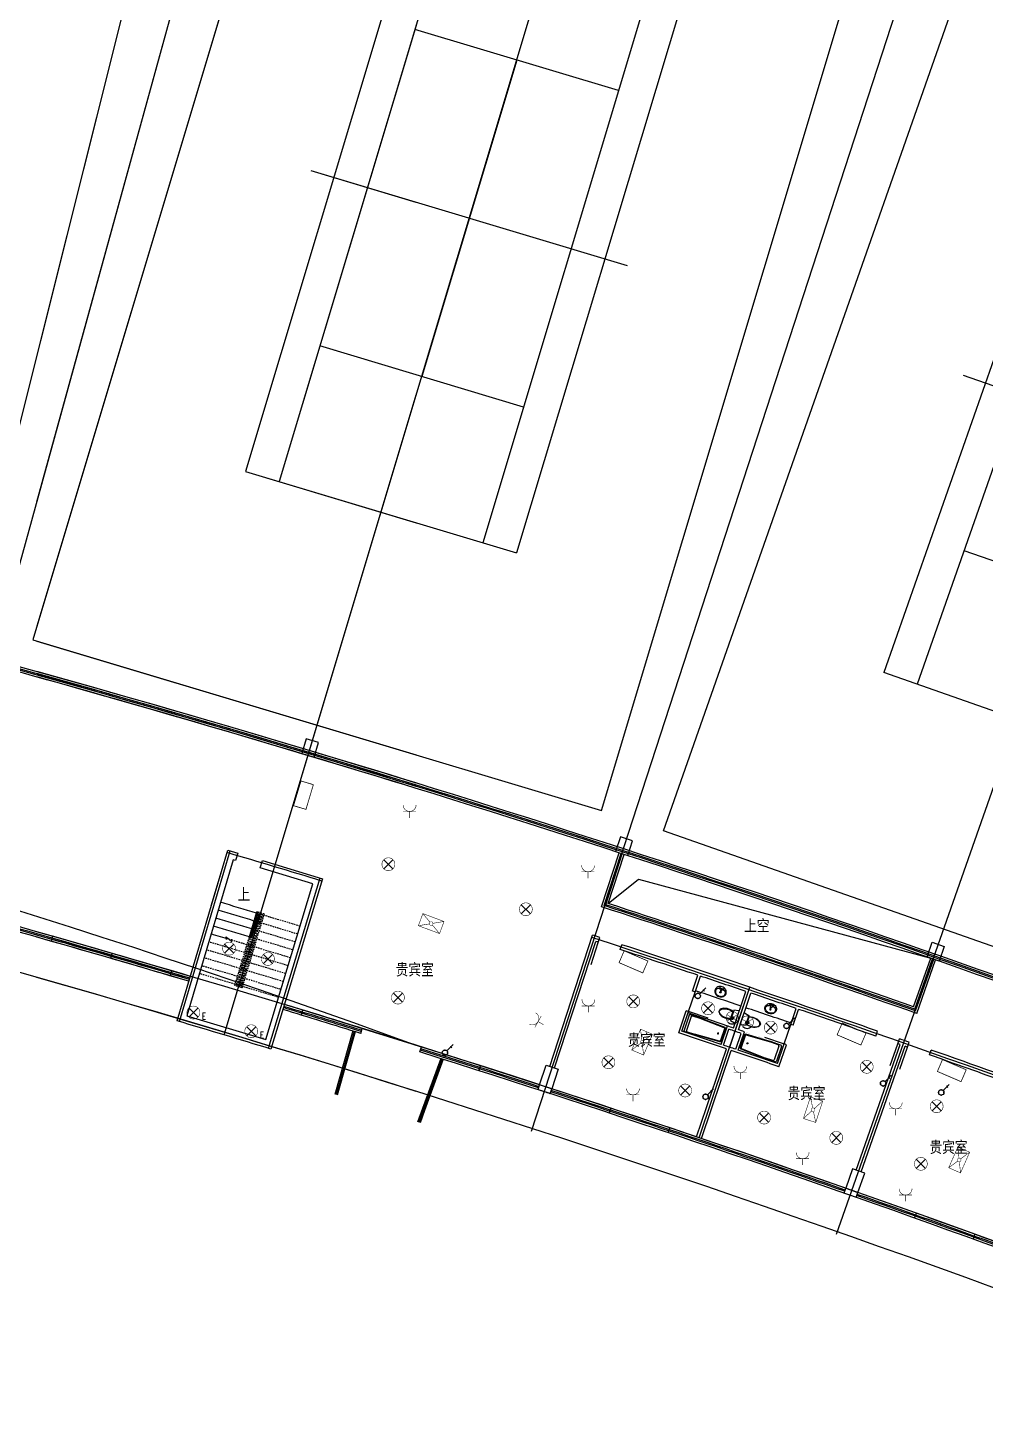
# Model space of a CAD drawing. Extents: x 24221263 to 48466785, y 43033036 to 86624613.
# Drawn here: x 24297473 to 24334577, y 43062875 to 43116209 of the extents above; entities that cross this region are included whole.
import ezdxf

# ---------------------------------------------------------------- set-up
doc = ezdxf.new("R2010")
doc.units = 0
doc.header["$MEASUREMENT"] = 0
doc.linetypes.add('HIDDEN', pattern=[9.525, 6.35, -3.175])
doc.layers.get('0').update_dxf_attribs({"linetype": 'CONTINUOUS'})
for name, color, linetype in [('AC-W', 7, 'CONTINUOUS'), ('场地', 5, 'CONTINUOUS'), ('设备-动力', 3, 'CONTINUOUS'), ('设备-插座', 3, 'CONTINUOUS'), ('设备-照明', 3, 'CONTINUOUS'), ('设备-箱柜', 3, 'CONTINUOUS'), ('门窗', 7, 'CONTINUOUS')]:
    doc.layers.add(name, color=color, linetype=linetype)
doc.styles.add('ATT', font='txt')
doc.styles.add('IDQSTYLE', font='simplex.shx', dxfattribs={"width": 0.7, "bigfont": 'hzfs1.shx'})
doc.styles.add('Q1', font='SimSun.ttf', dxfattribs={"width": 0.8, "height": 450})

# ---------------------------------------------------------------- blocks, each defined once
blk = doc.blocks.new('M100')
at = {"layer": '门窗'}
blk.add_line((0, 1000), (0, 0), dxfattribs=at)
blk = doc.blocks.new('WC-3')
for points in [[(382, 218, 0.033558), (397, 269, 0.056391), (412, 405, 0.056391), (397, 541, 0.070142), (358, 644, 0.106098), (290, 721, 0.162033), (225, 743, 0.162033), (161, 721, 0.106098), (93, 644, 0.070142), (54, 541, 0.056391), (38, 405, 0.056391), (54, 269, 0.033558), (69, 218)], [(55, 405, -0.056391), (70, 537, -0.070142), (108, 636, -0.106098), (170, 708, -0.162033), (225, 726, -0.162033), (280, 708, -0.106098), (343, 636, -0.070142), (381, 537, -0.056391), (396, 405, -0.056391), (381, 273, -0.027675), (369, 232), (81, 232, -0.027675), (70, 273, -0.056391)], [(-20, 24, 0.477064), (0, 0), (463, 0, 0.477064), (473, 12), (431, 207, 0.354037), (426, 211), (24, 211, 0.354037), (19, 207)]]:
    blk.add_lwpolyline(points, format="xyb", close=True)
blk = doc.blocks.new('15PLAV04')
at = {"color": 0, "linetype": 'ByBlock'}
for p, q in [((2.5, -1.5), (2.5, 1.5)), ((7, 0.5), (3, 1.5)), ((4, 1.25), (4, 3.635323)), ((7, -0.5), (7, 0.5)), ((3, -1.5), (7, -0.5)), ((4, -3.628449), (4, -1.25))]:
    blk.add_line(p, q, dxfattribs=at)
blk.add_lwpolyline([(8, 9, 0.109452), (4.986152, 8.332258, 0.102376), (2.343146, 6.363961, 0.093737), (0.622313, 3.491319, 0.088426), (0, 0, 0.088426), (0.622313, -3.491319, 0.093737), (2.343146, -6.363961, 0.102376), (4.986152, -8.332258, 0.109452), (8, -9, 0.109452), (11.013848, -8.332258, 0.102376), (13.656854, -6.363961, 0.093737), (15.377687, -3.491319, 0.088426), (16, 0, 0.088426), (15.377687, 3.491319, 0.093737), (13.656854, 6.363961, 0.102376), (11.013848, 8.332258, 0.109452)], format="xyb", close=True, dxfattribs=at)
for centre in [(3, 2.5), (9, 0), (3, -2.5)]:
    blk.add_circle(centre, 1, dxfattribs=at)
for centre, radius, start, end in [((7, 3.635323), 3, 146.09549, 180), ((11.358035, 0.706347), 8.250845, 143.130102, 146.09549), ((9.915843, 1.787992), 6.448105, 118.911201, 143.130102), ((9, 3.446272), 4.553728, 90, 118.911201), ((9, 3.446272), 4.553728, 61.088799, 90), ((8.084157, 1.787992), 6.448105, 36.869898, 61.088799), ((6.641965, 0.706347), 8.250845, 17.257939, 36.869898), ((4.368267, 0), 10.631733, 0, 17.257939), ((4.368267, 0), 10.631733, 342.742061, 0), ((7, -3.628449), 3, 180, 212.259808), ((9.915843, -1.787992), 6.448105, 212.259808, 241.088799), ((9, -3.446272), 4.553728, 241.088799, 270), ((9, -3.446272), 4.553728, 270, 298.911201), ((8.084157, -1.787992), 6.448105, 298.911201, 323.130102), ((6.641965, -0.706347), 8.250845, 323.130102, 342.742061)]:
    blk.add_arc(centre, radius, start, end, dxfattribs=at)
at = {"color": 0, "linetype": 'ByBlock', "style": 'ATT'}
for tag, p, flags in [('ITEM', (0, -17.5), 3), ('ROOM_NUMBER', (0, -26.5), 1)]:
    blk.add_attdef(tag, p, '', height=6, dxfattribs=dict(at, flags=flags))
blk = doc.blocks.new('13')
for p, q in [((40, 259), (40, -259)), ((70, 239), (70, -239)), ((1098, 345), (76, 299)), ((1100, 325), (105, 279)), ((1400, 325), (1100, 325)), ((1500, 345), (1102, 345)), ((1440, 285), (1440, -285)), ((1540, 305), (1540, -305)), ((76, -299), (1098, -345)), ((105, -279), (1100, -325)), ((115, -279), (1100, -325)), ((1400, -325), (1100, -325)), ((1500, -345), (1102, -345))]:
    blk.add_line(p, q)
at = {"const_width": 1.5}
for points in [[(1600, 375), (0, 375)], [(0, 375), (0, -375)], [(1600, -375), (1600, 375)], [(0, -375), (1600, -375)]]:
    blk.add_lwpolyline(points, dxfattribs=at)
for radius in [20, 16]:
    blk.add_circle((250, -11), radius)
for centre, start, end in [((80, 259), 96.2034, 180), ((110, 239), 96.6325, 180), ((1102, 305), 90, 96.2034), ((1400, 285), 0, 90), ((1500, 305), 0, 90), ((80, -259), 180, 263.7966), ((110, -239), 180, 263.3675), ((1102, -305), 263.7966, 270), ((1400, -285), 270, 0), ((1500, -305), 270, 0)]:
    blk.add_arc(centre, 40, start, end)
at = {"text_generation_flag": 2, "width": 0.8, "flags": 9}
for tag in ['XSIZE', 'YSIZE']:
    blk.add_attdef(tag, (800, 375), '', height=0.5, dxfattribs=at)
blk = doc.blocks.new('HC001494')
at = {"color": 0, "linetype": 'Continuous'}
for p, q in [((-1.77, 1.77), (1.77, -1.77)), ((1.77, 1.77), (-1.77, -1.77))]:
    blk.add_line(p, q, dxfattribs=at)
at = {"color": 0, "linetype": 'Continuous', "const_width": 0.2}
blk.add_lwpolyline([(1.77, -1.77, 0.198912), (2.5, 0, 0.198912), (1.77, 1.77, 0.198912), (0, 2.5, 0.198912), (-1.77, 1.77, 0.198912), (-2.5, 0, 0.198912), (-1.77, -1.77, 0.198912), (0, -2.5, 0.198912)], format="xyb", close=True, dxfattribs=at)
at = {"color": 0, "style": 'IDQSTYLE', "width": 0.7}
blk.add_attdef('PSFHATT', (4.5, -2.5), '', height=2.5, dxfattribs=at)
blk = doc.blocks.new('HC000426')
at = {"color": 0, "linetype": 'Continuous', "const_width": 0.3}
blk.add_lwpolyline([(5, 2.5), (-5, 2.5), (-5, -2.5), (5, -2.5)], close=True, dxfattribs=at)
at = {"color": 0, "style": 'IDQSTYLE', "width": 0.7}
blk.add_attdef('PSFHATT', (7, -2.5), '', height=2.5, dxfattribs=at)
blk = doc.blocks.new('HC002297100793')
at = {"color": 0}
for p, q in [((0.74, 1.78), (3.12, 4.17)), ((2.09, 3.72), (2.47, 2.92))]:
    blk.add_line(p, q, dxfattribs=at)
blk.add_circle((0, 1.04), 1.04, dxfattribs=at)
for p in [(-1.04, 1.04), (0, 2.08), (0, 0), (1.04, 1.04)]:
    blk.add_point(p, dxfattribs=at)
at = {"color": 0, "width": 0.7}
blk.add_attdef('PSFHATT', (3.15, 0), '', height=0.025, dxfattribs=at)
blk = doc.blocks.new('HC001847003903')
at = {"color": 0, "linetype": 'Continuous'}
for p, q in [((-1.77, 1.77), (1.77, -1.77)), ((1.77, 1.77), (-1.77, -1.77))]:
    blk.add_line(p, q, dxfattribs=at)
at = {"color": 0, "linetype": 'Continuous', "const_width": 0.2}
blk.add_lwpolyline([(1.77, -1.77, 0.198912), (2.5, 0, 0.198912), (1.77, 1.77, 0.198912), (0, 2.5, 0.198912), (-1.77, 1.77, 0.198912), (-2.5, 0, 0.198912), (-1.77, -1.77, 0.198912), (0, -2.5, 0.198912)], format="xyb", close=True, dxfattribs=at)
at = {"color": 0, "style": 'IDQSTYLE', "width": 0.7}
blk.add_attdef('E', (3.36, -2.66), '', height=2.5, dxfattribs=at)
at = {"color": 0, "width": 0.7}
blk.add_attdef('PSFHATT', (6.44, -2.66), '', height=2.5, dxfattribs=at)
blk = doc.blocks.new('*X215')
at = {"color": 0, "linetype": 'Continuous'}
for p, q in [((292.89, 135.63), (293.52, 136.26)), ((292.95, 135.41), (293.73, 136.19)), ((293, 136.02), (293.13, 136.15)), ((293.08, 135.25), (293.89, 136.07)), ((293.25, 135.14), (294, 135.89)), ((293.49, 135.1), (294.04, 135.65))]:
    blk.add_line(p, q, dxfattribs=at)
blk = doc.blocks.new('HC000703')
at = {"color": 0, "linetype": 'Continuous', "const_width": 0.2}
blk.add_lwpolyline([(-2.4, 0.06, 1), (2.4, 0.06, 1)], format="xyb", close=True, dxfattribs=at)
for points in [[(-2.07, 1.27), (2.02, -1.23)], [(2.07, 1.27), (-2.02, -1.23)]]:
    blk.add_lwpolyline(points, dxfattribs=at)
at = {"color": 0, "linetype": 'Continuous'}
blk.add_circle((0.02, -0.01), 0.58, dxfattribs=at)
blk.add_arc((0, 0.06), 2.4, 224.6186, 315.1352, dxfattribs=at)
blk.add_blockref('*X215', (-293.44, -135.69), dxfattribs=at)
at = {"color": 0, "style": 'IDQSTYLE', "width": 0.7}
blk.add_attdef('PSFHATT', (4.4, -2.34), '', height=2.5, dxfattribs=at)
blk = doc.blocks.new('HC000133')
at = {"color": 0, "linetype": 'Continuous', "const_width": 0.2}
for points in [[(-2.55, 2.48), (2.48, 2.48)], [(0, 2.5), (0, 0)]]:
    blk.add_lwpolyline(points, dxfattribs=at)
blk.add_lwpolyline([(-2.5, 5, 0.198912), (-1.77, 3.23, 0.198912), (0, 2.5, 0.198912), (1.77, 3.23, 0.198912), (2.5, 5)], format="xyb", dxfattribs=at)
at = {"color": 0, "style": 'IDQSTYLE', "width": 0.7}
blk.add_attdef('PSFHATT', (4.5, 0), '', height=2.5, dxfattribs=at)
blk = doc.blocks.new('HC000704')
at = {"color": 0, "linetype": 'Continuous', "const_width": 0.2}
for points in [[(-0.61, 0.35), (-4.38, 2.5)], [(-4.38, 2.5), (4.37, 2.5), (4.37, -2.5), (-4.38, -2.5), (-4.38, 2.5)], [(4.37, 2.5), (0.61, 0.35)], [(-0.61, -0.35), (-4.38, -2.5)], [(0.61, -0.35), (4.37, -2.5)]]:
    blk.add_lwpolyline(points, dxfattribs=at)
at = {"color": 0, "linetype": 'Continuous', "const_width": 0.16}
blk.add_lwpolyline([(0, -0.71, 0.198912), (0.5, -0.5, 0.198912), (0.71, 0, 0.198912), (0.5, 0.5, 0.198912), (0, 0.71, 0.198912), (-0.5, 0.5, 0.198912), (-0.71, 0, 0.198912), (-0.5, -0.5, 0.198912)], format="xyb", close=True, dxfattribs=at)
at = {"color": 0, "style": 'IDQSTYLE', "width": 0.7}
blk.add_attdef('PSFHATT', (6.37, -2.5), '', height=2.5, dxfattribs=at)

msp = doc.modelspace()

# ---------------------------------------------------------------- linework, layer by layer
at = {"layer": 'AC-W', "color": 7, "ltscale": 1500}
for p, q in [((24293097.72762, 43080639.71914), (24308160.53214, 43135354.6518)), ((24297830.48834, 43097831.251), (24308160.53214, 43135354.6518)), ((24305084.61737, 43077190.75286), (24321403.72945, 43131543.7572)), ((24316988.87469, 43073466.56815), (24335484.52887, 43130282.28188)), ((24316988.87469, 43073466.56815), (24334555.88354, 43127429.63085)), ((24328804.1815, 43069469.14159), (24347609.49399, 43123012.79408)), ((24305084.61737, 43077190.75286), (24312528.49985, 43101983.6077)), ((24303365.50554, 43077703.80085), (24305327.76303, 43084318.87212)), ((24303365.50554, 43077703.80085), (24305327.76303, 43084318.87212)), ((24306802.01975, 43076672.01132), (24308806.59322, 43083269.06436)), ((24306802.01975, 43076672.01132), (24308806.59322, 43083269.06436)), ((24323484.90294, 43073206.93104), (24325455.86438, 43079032.55754)), ((24324670.6742, 43076711.77725), (24325455.85568, 43079032.56049))]:
    msp.add_line(p, q, dxfattribs=at)
at = {"layer": 'AC-W', "color": 7}
for p, q in [((24308267.10688, 43088659.94332), (24308094.59232, 43088085.27931)), ((24308267.10688, 43088659.94332), (24308094.59232, 43088085.27931)), ((24308745.996, 43088516.18933), (24308267.10688, 43088659.94332)), ((24308745.996, 43088516.18933), (24308267.10688, 43088659.94332)), ((24308573.48144, 43087941.52532), (24308745.996, 43088516.18933)), ((24308573.48144, 43087941.52532), (24308745.996, 43088516.18933)), ((24308094.59232, 43088085.27931), (24308573.48144, 43087941.52532)), ((24308094.59232, 43088085.27931), (24308573.48144, 43087941.52532)), ((24320434.75492, 43084859.39328), (24320249.02055, 43084288.8648)), ((24320910.20539, 43084704.64559), (24320434.75492, 43084859.39328)), ((24320724.47102, 43084134.11711), (24320910.20539, 43084704.64559)), ((24304591.87809, 43082189.9212), (24305203.36861, 43084251.12947)), ((24304591.87809, 43082189.9212), (24305203.36861, 43084251.12947)), ((24319710.67432, 43082150.5558), (24320391.74102, 43084242.67225)), ((24319805.20949, 43082198.664), (24320463.05725, 43084219.45599)), ((24319868.23118, 43082230.73073), (24320510.52858, 43084203.75477)), ((24319962.76108, 43082278.82274), (24320581.84481, 43084180.53851)), ((24320249.02055, 43084288.8648), (24320724.47102, 43084134.11711)), ((24306057.02865, 43080951.12746), (24306358.62505, 43081955.63496)), ((24306057.02865, 43080951.12746), (24306358.62505, 43081955.63496)), ((24306110.49939, 43080955.34309), (24306406.51645, 43081941.26784)), ((24306110.49939, 43080955.34309), (24306406.51645, 43081941.26784)), ((24306163.96947, 43080959.55653), (24306440.02846, 43081879.00824)), ((24306163.96947, 43080959.55653), (24306440.02846, 43081879.00824)), ((24298443.9624, 43081010.4797), (24298389.08559, 43080818.15566)), ((24298443.9624, 43081010.4797), (24298389.08559, 43080818.15566)), ((24305388.27935, 43080799.82859), (24305173.17882, 43080983.49068)), ((24305181.17442, 43080882.07512), (24305173.17882, 43080983.49068)), ((24305388.27935, 43080799.82859), (24305173.17882, 43080983.49068)), ((24305181.17442, 43080882.07512), (24305173.17882, 43080983.49068)), ((24305388.27935, 43080799.82859), (24305380.55573, 43080897.79434)), ((24305388.27935, 43080799.82859), (24305380.55573, 43080897.79434)), ((24317699.05114, 43075971.16869), (24319354.69361, 43081057.03956)), ((24317889.22439, 43075909.2483), (24319482.96066, 43080804.95313)), ((24319578.04057, 43080773.97231), (24319640.01951, 43080964.12649)), ((24332312.78775, 43080213.48722), (24332511.63677, 43080779.57826)), ((24332511.63677, 43080779.57826), (24332983.37776, 43080613.86637)), ((24300697.45845, 43080153.97112), (24300753.59893, 43080347.47571)), ((24300697.45845, 43080153.97112), (24300753.59893, 43080347.47571)), ((24320433.50553, 43080494.36599), (24320495.79602, 43080684.41834)), ((24332784.52875, 43080047.77532), (24332312.78775, 43080213.48722)), ((24332983.37776, 43080613.86637), (24332784.52875, 43080047.77532)), ((24303059.44686, 43079671.41318), (24303002.87076, 43079479.58215)), ((24303059.44686, 43079671.41318), (24303002.87076, 43079479.58215)), ((24331791.58042, 43078276.82453), (24332454.30835, 43080163.77425)), ((24331837.49282, 43078181.21723), (24332525.07084, 43080138.92129)), ((24331868.09921, 43078117.47368), (24332572.24225, 43080122.34245)), ((24331914.00596, 43078021.85032), (24332643.00475, 43080097.48949)), ((24323234.62355, 43078882.6636), (24323440.68379, 43079499.13918)), ((24323329.46562, 43078850.96214), (24323535.52585, 43079467.43772)), ((24323075.85391, 43078092.22562), (24323329.46562, 43078850.96214)), ((24324816.30949, 43077454.26656), (24325297.03106, 43078875.14898)), ((24325005.76048, 43077390.17035), (24325486.48204, 43078811.05277)), ((24308082.26168, 43077954.53337), (24308140.7213, 43078145.84439)), ((24308082.26168, 43077954.53337), (24308140.7213, 43078145.84439)), ((24308082.53933, 43077954.44853), (24308140.99905, 43078145.75951)), ((24308082.53933, 43077954.44853), (24308140.99905, 43078145.75951)), ((24322695.69867, 43077270.3485), (24322981.01185, 43078123.92708)), ((24322822.2422, 43077333.4891), (24323075.85391, 43078092.22562)), ((24327035.19253, 43077597.21811), (24327245.75632, 43078212.17002)), ((24327129.80018, 43077564.8238), (24327340.36397, 43078179.77571)), ((24324339.10203, 43076823.84818), (24324579.07308, 43077534.42112)), ((24326776.038, 43076840.35687), (24327035.19253, 43077597.21811)), ((24310073.57349, 43077341.86153), (24309373.10806, 43074876.84496)), ((24310073.57349, 43077341.86153), (24309373.10806, 43074876.84496)), ((24310121.34701, 43077327.06014), (24309422.6074, 43074868.1169)), ((24310121.34701, 43077327.06014), (24309422.6074, 43074868.1169)), ((24310169.11927, 43077312.25432), (24309472.10673, 43074859.38883)), ((24310169.11927, 43077312.25432), (24309472.10673, 43074859.38883)), ((24310378.06392, 43077247.44045), (24310437.79631, 43077439.8666)), ((24310378.06392, 43077247.44045), (24310437.79631, 43077439.8666)), ((24324433.84509, 43076791.85204), (24324641.82, 43077407.68192)), ((24324907.47255, 43076631.61152), (24325116.12293, 43077247.21288)), ((24325002.18045, 43076599.51147), (24325242.93088, 43077309.82072)), ((24330334.09289, 43077144.73898), (24330399.98901, 43077333.57145)), ((24331183.59572, 43076847.51021), (24331249.80122, 43077036.23443)), ((24312670.43878, 43076530.28558), (24312730.58864, 43076721.07192)), ((24312670.71567, 43076530.19829), (24312730.86563, 43076720.98459)), ((24323390.17744, 43073238.97914), (24324543.90926, 43076649.09693)), ((24323579.62843, 43073174.88293), (24324733.36025, 43076585.00072)), ((24326516.88347, 43076083.49563), (24326776.038, 43076840.35687)), ((24326579.09681, 43075956.49366), (24326870.64566, 43076807.96256)), ((24329571.39828, 43071955.38523), (24331277.95481, 43076814.39887)), ((24329760.09468, 43071889.10047), (24331466.65491, 43076748.12464)), ((24331560.9959, 43076714.96176), (24331627.33885, 43076903.63771)), ((24332409.79275, 43076415.72288), (24332476.44482, 43076604.28985)), ((24313479.64404, 43076274.46932), (24312580.32576, 43073803.61264)), ((24313527.34815, 43076259.34506), (24312630.32576, 43073794.7963)), ((24313575.05067, 43076244.21646), (24312853.97393, 43074263.07439)), ((24314959.61906, 43075802.99797), (24315021.0514, 43075994.88817)), ((24314960.17206, 43075802.82093), (24315021.66808, 43075994.90936)), ((24317308.415, 43075257.02169), (24317556.09659, 43076017.71469)), ((24317556.09659, 43076017.71469), (24318031.52971, 43075862.91369)), ((24318031.52971, 43075862.91369), (24317783.84813, 43075102.2207)), ((24317246.11217, 43075065.41235), (24317307.94766, 43075255.65905)), ((24317246.38827, 43075065.32261), (24317308.6506, 43075256.88221)), ((24317783.84813, 43075102.2207), (24317308.415, 43075257.02169)), ((24317721.28492, 43074910.72617), (24317783.29546, 43075100.91588)), ((24317721.56095, 43074910.63617), (24317783.57158, 43075100.82585)), ((24320067.40009, 43074351.71061), (24320004.54106, 43074161.84554)), ((24312853.97393, 43074263.07439), (24312680.32576, 43073785.97995)), ((24322283.16935, 43073401.85904), (24322347.34024, 43073592.85087)), ((24329429.92337, 43072005.08216), (24329164.78433, 43071250.29656)), ((24329901.66437, 43071839.37026), (24329429.92337, 43072005.08216)), ((24329636.52533, 43071084.58466), (24329901.66437, 43071839.37026)), ((24329098.47774, 43071061.53205), (24329164.67951, 43071250.30376)), ((24329098.75171, 43071061.43597), (24329164.95358, 43071250.20765)), ((24329164.78433, 43071250.29656), (24329636.52533, 43071084.58466)), ((24329569.96091, 43070895.94042), (24329636.33636, 43071084.65113)), ((24329570.23478, 43070895.84409), (24329636.61034, 43071084.55476)), ((24331834.32714, 43070093.85943), (24331902.0207, 43070283.63131)), ((24334162.96227, 43069469.91243), (24334094.93469, 43069281.83732))]:
    msp.add_line(p, q, dxfattribs=at)
at = {"layer": 'AC-W', "color": 7, "ltscale": 1000}
for p, q in [((24303269.63193, 43077732.23062), (24305231.89724, 43084347.32824)), ((24303269.63193, 43077732.23062), (24305231.89724, 43084347.32824)), ((24305434.18651, 43083974.37318), (24303642.55288, 43077934.50113)), ((24305434.18651, 43083974.37318), (24303642.55288, 43077934.50113)), ((24305231.89724, 43084347.32824), (24305615.41285, 43084233.48821)), ((24305231.89724, 43084347.32824), (24305615.41285, 43084233.48821)), ((24305529.93959, 43083945.922), (24305434.18651, 43083974.37318)), ((24305529.93959, 43083945.922), (24305434.18651, 43083974.37318)), ((24305615.41285, 43084233.48821), (24305529.93959, 43083945.922)), ((24305615.41285, 43084233.48821), (24305529.93959, 43083945.922)), ((24306486.7637, 43083658.54714), (24306572.8245, 43083944.14366)), ((24306486.7637, 43083658.54714), (24306572.8245, 43083944.14366)), ((24306572.8245, 43083944.14366), (24308902.31739, 43083240.13504)), ((24306572.8245, 43083944.14366), (24308902.31739, 43083240.13504)), ((24308529.48918, 43083045.03004), (24306486.7637, 43083658.54714)), ((24308529.48918, 43083045.03004), (24306486.7637, 43083658.54714)), ((24306697.86824, 43077017.16392), (24308529.48918, 43083045.03004)), ((24306697.86824, 43077017.16392), (24308529.48918, 43083045.03004)), ((24308902.31739, 43083240.13504), (24306897.69747, 43076642.92914)), ((24308902.31739, 43083240.13504), (24306897.69747, 43076642.92914)), ((24303642.55288, 43077934.50113), (24306697.86824, 43077017.16392)), ((24303642.55288, 43077934.50113), (24306697.86824, 43077017.16392))]:
    msp.add_line(p, q, dxfattribs=at)
at = {"layer": 'AC-W', "color": 7, "linetype": 'HIDDEN', "ltscale": 10}
for p, q in [((24305707.62771, 43079091.89697), (24306535.80468, 43081850.25209)), ((24305707.62771, 43079091.89697), (24306535.80468, 43081850.25209)), ((24305755.51383, 43079077.51229), (24306583.69279, 43081835.87402)), ((24305755.51383, 43079077.51229), (24306583.69279, 43081835.87402)), ((24305789.02056, 43079015.23509), (24306645.95371, 43081869.36653)), ((24305789.02056, 43079015.23509), (24306645.95371, 43081869.36653)), ((24305501.69191, 43079101.50352), (24306057.02865, 43080951.12746)), ((24305501.69191, 43079101.50352), (24306057.02865, 43080951.12746)), ((24305563.9614, 43079135.02458), (24306110.49939, 43080955.34309)), ((24305563.9614, 43079135.02458), (24306110.49939, 43080955.34309)), ((24305611.85149, 43079120.65311), (24306163.96947, 43080959.55653)), ((24305611.85149, 43079120.65311), (24306163.96947, 43080959.55653))]:
    msp.add_line(p, q, dxfattribs=at)
at = {"layer": 'AC-W', "color": 7}
msp.add_lwpolyline([(24319962.76108, 43082278.82274), (24321139.36336, 43083227.53142), (24332454.30835, 43080163.77425)], dxfattribs=at)
at = {"layer": 'AC-W', "color": 7, "ltscale": 1500}
for centre, radius, start, end in [((24149392.33084, 42558636.58887), 596172.67138, 66.68798043542, 75.58253173698), ((24193781.10644, 42751196.88878), 346566.5358, 69.9622299358, 83.5661946001), ((24149392.33084, 42558636.58887), 541522.67138, 72.4670300744, 80.422303181), ((24149392.33084, 42558636.58887), 548222.67138, 73.0876762543, 73.4882846165), ((24149392.33084, 42558636.58887), 548222.67138, 73.0876762543, 73.4882846165), ((24149392.33084, 42558636.58887), 543222.67138, 63.9037521028, 74.1419663262), ((24149392.33084, 42558636.58887), 549272.67138, 66.8567386357, 71.9784116443), ((24149392.33084, 42558636.58887), 541522.67138, 66.0871772478, 74.0908653853)]:
    msp.add_arc(centre, radius, start, end, dxfattribs=at)
at = {"layer": 'AC-W', "color": 7}
for centre, radius, start, end in [((24149392.33084, 42558636.58887), 552797.67138, 72.8358612015, 79.8589592948), ((24149392.33084, 42558636.58887), 552847.67138, 72.8374617003, 79.8589619195), ((24149392.33084, 42558636.58887), 552922.67138, 72.8398618798, 79.8589658557), ((24149392.33084, 42558636.58887), 552722.67138, 72.8334598845, 75.9279804354), ((24149392.33084, 42558636.58887), 552922.67138, 69.3538866954, 74.4272938068), ((24149392.33084, 42558636.58887), 552847.67138, 69.3538866954, 74.4251275769), ((24149392.33084, 42558636.58887), 552797.67138, 69.3538962623, 74.4236830843), ((24149392.33084, 42558636.58887), 552722.67138, 69.3538962623, 74.4215158365), ((24149392.33084, 42558636.58887), 543222.67138, 73.4883808127, 74.5815688361), ((24149392.33084, 42558636.58887), 546302.67138, 73.3037123135, 73.4568575913), ((24149392.33084, 42558636.58887), 546302.67138, 73.3037123135, 73.4568575913), ((24149392.33084, 42558636.58886), 543022.67139, 73.4883846974, 74.63432594), ((24149392.33084, 42558636.58887), 543097.67138, 73.4883832403, 74.5815688361), ((24149392.33084, 42558636.58887), 543147.67138, 73.4883822691, 74.5815688361), ((24149392.33084, 42558636.58887), 545982.67138, 73.303721534, 73.4568452973), ((24149392.33084, 42558636.58887), 545982.67138, 73.303721534, 73.4568452973), ((24149392.33084, 42558636.58887), 546352.67138, 73.2984673943, 73.3037108738), ((24149392.33084, 42558636.58887), 546352.67138, 73.2984673943, 73.3037108738), ((24149392.33084, 42558636.58887), 550522.67138, 70.6375729113, 71.9783879595), ((24149392.33084, 42558636.58887), 550597.67138, 70.6453788954, 71.9705819485), ((24149392.33084, 42558636.58887), 550647.67138, 70.6505817035, 71.9653791225), ((24149392.33084, 42558636.58887), 550722.67138, 70.6583841442, 71.9575766548), ((24149392.33084, 42558636.58887), 545342.67138, 73.3037400073, 73.4568206662), ((24149392.33084, 42558636.58887), 545342.67138, 73.3037400073, 73.4568206662), ((24149392.33084, 42558636.58887), 545662.67138, 73.3037307652, 73.456832989), ((24149392.33084, 42558636.58887), 545662.67138, 73.3037307652, 73.456832989), ((24149392.33084, 42558636.58887), 545662.67138, 73.2932305453, 73.2984806552), ((24149392.33084, 42558636.58887), 545662.67138, 73.2932305453, 73.2984806552), ((24149392.33084, 42558636.58887), 545982.67138, 73.2932274682, 73.298474501), ((24149392.33084, 42558636.58887), 545982.67138, 73.2932274682, 73.298474501), ((24149392.33084, 42558636.58887), 545662.67138, 73.2774802156, 73.2827303255), ((24149392.33084, 42558636.58887), 545662.67138, 73.2774802156, 73.2827303255), ((24149392.33084, 42558636.58887), 545982.67138, 73.2774863698, 73.2827334026), ((24149392.33084, 42558636.58887), 545982.67138, 73.2774863698, 73.2827334026), ((24149392.33084, 42558636.58887), 543222.67138, 73.4883808127, 74.1419663263), ((24149392.33084, 42558636.58887), 543147.67138, 73.4883822691, 74.1397188905), ((24149392.33084, 42558636.58887), 543097.67138, 73.4883832403, 74.1382202411), ((24149392.33084, 42558636.58886), 543022.67139, 73.4883846974, 74.1359717287), ((24149392.33084, 42558636.58887), 545022.67138, 73.3775964543, 73.4568083289), ((24149392.33084, 42558636.58887), 545022.67138, 73.3775964543, 73.4568083289), ((24149392.33084, 42558636.58887), 545342.67138, 73.293233626, 73.2984868166), ((24149392.33084, 42558636.58887), 545342.67138, 73.293233626, 73.2984868166), ((24149392.33084, 42558636.58887), 545342.67138, 73.2774740542, 73.2827272448), ((24149392.33084, 42558636.58887), 545342.67138, 73.2774740542, 73.2827272448), ((24149392.33084, 42558636.58887), 549372.67138, 71.9471142188, 71.9784097456), ((24149392.33084, 42558636.58887), 549172.67138, 71.9471142188, 71.9575473271), ((24149392.33084, 42558636.58887), 549172.67138, 71.5227371997, 71.8532162336), ((24149392.33084, 42558636.58887), 549372.67138, 70.7627446372, 71.8532162336), ((24149392.33084, 42558636.58887), 549172.67138, 71.3184145018, 71.5123050494), ((24149392.33084, 42558636.58887), 548522.67138, 71.5122988677, 71.5227438633), ((24149392.33084, 42558636.58887), 548572.67138, 71.3184145018, 71.5122993438), ((24149392.33084, 42558636.58887), 549172.67138, 71.1036577374, 71.2975482851), ((24149392.33084, 42558636.58886), 543022.67139, 72.7547578684, 73.0876724708), ((24149392.33084, 42558636.58886), 543022.67139, 72.7547578684, 73.0876724708), ((24149392.33084, 42558636.58887), 543097.67138, 72.7547578684, 73.0876725509), ((24149392.33084, 42558636.58887), 543097.67138, 72.7547578684, 73.0876725509), ((24149392.33084, 42558636.58887), 543147.67138, 72.7547578684, 73.0876726042), ((24149392.33084, 42558636.58887), 543147.67138, 72.7547578684, 73.0876726042), ((24149335.14676, 42558656.67633), 543222.67138, 72.5173460988, 73.0812857679), ((24149335.14676, 42558656.67633), 543222.67138, 70.6679639042, 73.0812857679), ((24149392.33084, 42558636.58887), 547722.67138, 71.5122912395, 71.5227519676), ((24149392.33084, 42558636.58887), 547672.67138, 71.3466688599, 71.5122907619), ((24149392.33084, 42558636.58887), 548572.67138, 71.103663443, 71.2975482851), ((24149392.33084, 42558636.58887), 549172.67138, 70.7627446372, 71.0932236712), ((24149392.33084, 42558636.58887), 547672.67138, 71.3184430766, 71.3446403236), ((24149392.33084, 42558636.58887), 548522.67138, 71.0932184475, 71.1036639191), ((24149392.33084, 42558636.58887), 546822.67138, 71.3184583806, 71.5227605761), ((24149392.33084, 42558636.58887), 546922.67138, 71.3446474967, 71.5122835888), ((24149392.33084, 42558636.58887), 547572.67138, 71.2817851016, 71.3341776852), ((24149392.33084, 42558636.58887), 547672.67138, 71.2713224632, 71.2975197102), ((24149392.33084, 42558636.58887), 549372.67138, 70.6271142188, 70.6688466521), ((24149392.33084, 42558636.58886), 543022.67139, 67.4747226661, 72.5013230123), ((24149392.33084, 42558636.58887), 543097.67138, 71.9943920347, 72.5013230123), ((24149392.33084, 42558636.58887), 543147.67138, 71.9943920347, 72.5013230123), ((24149392.33084, 42558636.58887), 546922.67138, 71.2817913194, 71.3341714674), ((24149392.33084, 42558636.58887), 546822.67138, 71.0932022107, 71.2975024902), ((24149392.33084, 42558636.58887), 546922.67138, 71.103679198, 71.2713152901), ((24149392.33084, 42558636.58887), 547722.67138, 71.0932108192, 71.1036715474), ((24149392.33084, 42558636.58887), 549172.67138, 70.6584135438, 70.6688466521), ((24149392.33084, 42558636.58887), 549172.67138, 70.6271142188, 70.6375473271), ((24149392.33084, 42558636.58887), 549372.67138, 69.4427446372, 70.5332162336), ((24149392.33084, 42558636.58887), 549172.67138, 70.2027371997, 70.5332162336), ((24149392.33084, 42558636.58886), 543022.67139, 71.9416349309, 71.9943920347), ((24149335.14676, 42558656.67633), 543097.67138, 70.6679639042, 71.9352730015), ((24149335.14676, 42558656.67633), 543147.67138, 70.6679639042, 71.93527359), ((24149392.33084, 42558636.58887), 543097.67138, 69.3542977599, 70.6216018835), ((24149392.33084, 42558636.58887), 543147.67138, 69.3542977599, 70.6216018835), ((24149392.33084, 42558636.58887), 543222.67138, 67.4747226661, 70.6216018835)]:
    msp.add_arc(centre, radius, start, end, dxfattribs=at)
at = {"layer": 'AC-W', "color": 7, "linetype": 'HIDDEN', "ltscale": 10}
for radius, start, end in [(546302.67138, 73.2774925168, 73.2984683541), (546302.67138, 73.2774925168, 73.2984683541), (546352.67138, 73.272249997, 73.2984673943), (546352.67138, 73.272249997, 73.2984673943), (546302.67138, 73.1191032796, 73.2722485573), (546302.67138, 73.1191032796, 73.2722485573), (545982.67138, 73.1191155735, 73.2722393369), (545982.67138, 73.1191155735, 73.2722393369), (544702.67138, 73.3037585241, 73.4567959772), (544702.67138, 73.3037585241, 73.4567959772), (545022.67138, 73.3037492603, 73.3775964543), (545022.67138, 73.3037492603, 73.3775964543), (545342.67138, 73.1191402046, 73.2722208635), (545342.67138, 73.1191402046, 73.2722208635), (545662.67138, 73.1191278818, 73.2722301056), (545662.67138, 73.1191278818, 73.2722301056), (544062.67138, 73.3037770844, 73.4567712301), (544062.67138, 73.3037770844, 73.4567712301), (544382.67138, 73.3037677988, 73.4567836109), (544382.67138, 73.3037677988, 73.4567836109), (544702.67138, 73.2932397982, 73.2984991611), (544702.67138, 73.2932397982, 73.2984991611), (545022.67138, 73.2932367103, 73.2984929852), (545022.67138, 73.2932367103, 73.2984929852), (544702.67138, 73.2774617097, 73.2827210726), (544702.67138, 73.2774617097, 73.2827210726), (545022.67138, 73.2774678856, 73.2827241605), (545022.67138, 73.2774678856, 73.2827241605), (544702.67138, 73.1191648936, 73.2722023468), (544702.67138, 73.1191648936, 73.2722023468), (545022.67138, 73.1191525419, 73.2722116106), (545022.67138, 73.1191525419, 73.2722116106), (543742.67138, 73.3037863809, 73.4567588347), (543742.67138, 73.3037863809, 73.4567588347), (544062.67138, 73.293245985, 73.2985115347), (544062.67138, 73.293245985, 73.2985115347), (544382.67138, 73.2932428898, 73.2985053442), (544382.67138, 73.2932428898, 73.2985053442), (544062.67138, 73.2774493362, 73.2827148858), (544062.67138, 73.2774493362, 73.2827148858), (544382.67138, 73.2774555266, 73.282717981), (544382.67138, 73.2774555266, 73.282717981), (544062.67138, 73.1191896407, 73.2721837865), (544062.67138, 73.1191896407, 73.2721837865), (544382.67138, 73.1191772599, 73.2721930721), (544382.67138, 73.1191772599, 73.2721930721), (543422.67138, 73.3037956884, 73.4567464247), (543422.67138, 73.3037956884, 73.4567464247), (543422.67138, 73.2774369335, 73.2985239373), (543422.67138, 73.2774369335, 73.2985239373), (543742.67138, 73.2932490839, 73.2985177324), (543742.67138, 73.2932490839, 73.2985177324), (543742.67138, 73.2774431385, 73.282711787), (543742.67138, 73.2774431385, 73.282711787), (543742.67138, 73.1192020361, 73.2721744899), (543742.67138, 73.1192020361, 73.2721744899), (543372.67138, 73.2721637271, 73.3037971437), (543372.67138, 73.2721637271, 73.3037971437), (543422.67138, 73.1192144461, 73.2721651824), (543422.67138, 73.1192144461, 73.2721651824)]:
    msp.add_arc((24149392.33084, 42558636.58887), radius, start, end, dxfattribs=at)
at = {"layer": 'AC-W', "color": 7, "ltscale": 1000}
msp.add_arc((24149392.33084, 42558636.58886), 541422.67138, 73.0875449925, 73.4884158782, dxfattribs=at)
msp.add_arc((24149392.33084, 42558636.58886), 541422.67138, 73.0875449925, 73.4884158782, dxfattribs=at)
at = {"layer": '场地', "color": 7}
for p, q in [((24305203.42134, 43132934.50737), (24295234.6262, 43093164.88174)), ((24305203.42134, 43132934.50737), (24297830.48834, 43103520.84391)), ((24309462.35488, 43131762.03982), (24297672.33557, 43092493.78999)), ((24309462.35488, 43131762.03982), (24297830.48834, 43093020.5391)), ((24319700.86597, 43085879.87672), (24331490.88527, 43125148.12655)), ((24322104.19038, 43085097.50413), (24335690.40734, 43123781.02399)), ((24312745.71316, 43121781.30833), (24305910.37757, 43099015.30105)), ((24312745.71316, 43121781.30833), (24305910.37757, 43099015.30105)), ((24314057.84736, 43121387.34915), (24307222.51178, 43098621.34187)), ((24321940.23019, 43119020.71845), (24315104.89461, 43096254.71117)), ((24323252.36439, 43118626.75927), (24316417.02881, 43095860.75199)), ((24312528.49985, 43116293.65097), (24307222.51178, 43098621.34187)), ((24312528.49985, 43116119.63378), (24312480.57282, 43116134.02353)), ((24320362.95566, 43113767.39283), (24312480.57282, 43116134.02353)), ((24316421.76424, 43114950.70818), (24312740.97773, 43102691.35214)), ((24338511.03621, 43113659.48703), (24330634.34409, 43091232.48052)), ((24339803.63187, 43113205.50856), (24331926.93975, 43090778.50205)), ((24312528.49985, 43109437.39046), (24308456.48177, 43110659.98561)), ((24320706.26019, 43106982.07471), (24308456.48177, 43110659.98561)), ((24312528.49985, 43102755.14714), (24308799.78631, 43103874.66749)), ((24316682.16914, 43101508.03678), (24308799.78631, 43103874.66749)), ((24333714.10471, 43102747.53152), (24345781.4759, 43098509.29457)), ((24305910.37757, 43099015.30105), (24312528.49985, 43097028.2558)), ((24305910.37757, 43099015.30105), (24316417.02881, 43095860.75199)), ((24333744.51048, 43095953.60221), (24341509.51947, 43093226.41768)), ((24297672.33557, 43092493.78999), (24312528.49985, 43088033.32984)), ((24297830.48834, 43092446.30572), (24319700.38709, 43085880.0205)), ((24340984.5444, 43087597.33906), (24330634.34409, 43091232.48052)), ((24343804.70152, 43077475.96779), (24322104.66213, 43085097.33844))]:
    msp.add_line(p, q, dxfattribs=at)

# ---------------------------------------------------------------- block references
at = {"layer": 'AC-W', "color": 7}
for name, p, xscale, yscale, zscale, rotation in [('M100', (24319578.04057, 43080773.97231), -0.9000000000000001, 0.9000000000000001, 0.9000000000000001, 162.1022884791574), ('15PLAV04', (24324381.53271, 43079051.49017), 25, 25, 25, 251.47234413599), ('M100', (24323075.85391, 43078092.22562), -0.8, 0.8, 0.8, 251.5228447937816), ('15PLAV04', (24326320.98855, 43078395.3217), -25, 25, 25, 71.14361865083146), ('M100', (24326776.038, 43076840.35688), 0.8, 0.8, 0.8, 71.09311799303983), ('M100', (24331183.59572, 43076847.51021), 0.9000000000000001, 0.9000000000000001, 0.9000000000000001, 160.5136723916801), ('M100', (24331560.9959, 43076714.96176), -0.9000000000000001, 0.9000000000000001, 0.9000000000000001, 160.7822884791714)]:
    msp.add_blockref(name, p, dxfattribs=dict(at, xscale=xscale, yscale=yscale, zscale=zscale, rotation=rotation))
at = {"layer": 'AC-W', "color": 7, "xscale": -1}
for name, p, rotation in [('13', (24324457.97232, 43077179.51356), 341.54398214598), ('WC-3', (24325077.92619, 43077603.93629), 251.2711981035584)]:
    msp.add_blockref(name, p, dxfattribs=dict(at, rotation=rotation))
at = {"layer": 'AC-W', "color": 7}
for name, p, rotation in [('WC-3', (24324888.75673, 43077667.93725), 71.34476468326307), ('13', (24325123.67186, 43076954.29005), 341.0719806408426)]:
    msp.add_blockref(name, p, dxfattribs=dict(at, rotation=rotation))
at = {"layer": '设备-动力', "color": 3, "xscale": 100, "yscale": 100, "zscale": 100}
for p, rotation in [((24313108.22737, 43081500.80694), 339.6138454004981), ((24321276.67735, 43076909.47751), 247.0678995624474), ((24327899.68202, 43074290.52375), 71.99583839415365), ((24333558.4038, 43072344.00855), 246.1940564808554)]:
    msp.add_blockref('HC000704', p, dxfattribs=dict(at, rotation=rotation))
for p in [(24324768.05513, 43077847.55754), (24325348.25968, 43077676.90914)]:
    msp.add_blockref('HC000703', p, dxfattribs=at)
at = {"layer": '设备-插座', "xscale": 100, "yscale": 100, "zscale": 100}
for p in [(24312273.54328, 43085596.08103), (24319184.8034, 43083258.19798), (24319196.92044, 43078063.99737), (24325084.29017, 43075482.94035), (24320924.73547, 43074619.03284), (24331099.6462, 43074075.09107), (24327494.69879, 43072144.63107), (24331483.6051, 43070736.78178)]:
    msp.add_blockref('HC000133', p, dxfattribs=at)
at = {"layer": '设备-插座', "xscale": 99.99999999999999, "yscale": 99.99999999999999, "zscale": 100, "rotation": 60.75117366380403}
msp.add_blockref('HC000133', (24317464.45424, 43077582.77222), dxfattribs=at)
at = {"layer": '设备-照明', "xscale": 100, "yscale": 100, "zscale": 100}
for name, p in [('HC001494', (24311450.23253, 43083799.66266)), ('HC001494', (24316773.89841, 43082055.24467)), ('HC001494', (24305282.27898, 43080530.45781)), ('HC001494', (24306784.71215, 43080131.58175)), ('HC001494', (24311819.32585, 43078635.28129)), ('HC001494', (24320934.45203, 43078486.92743)), ('HC002297100793', (24323432.61393, 43078593.22938)), ('HC001494', (24323832.57111, 43078219.93601)), ('HC001494', (24326258.97802, 43077473.34927)), ('HC002297100793', (24326872.2457, 43077433.35355)), ('HC002297100793', (24313641.39171, 43076396.52289)), ('HC001494', (24319973.36026, 43076127.88397)), ('HC001494', (24329977.45194, 43075953.14001)), ('HC002297100793', (24330612.03926, 43075207.9387)), ('HC001494', (24322944.00757, 43075035.73423)), ('HC002297100793', (24323736.41309, 43074689.06742)), ('HC002297100793', (24332862.9241, 43074855.80749)), ('HC001494', (24332685.98332, 43074424.13037)), ('HC001494', (24326002.02686, 43073987.27047)), ('HC001494', (24328797.93022, 43073200.92265)), ('HC001494', (24332074.37946, 43072196.14488))]:
    msp.add_blockref(name, p, dxfattribs=at)
at = {"layer": '设备-照明'}
ref = msp.add_blockref('HC001847003903', (24303899.1384, 43078055.85358), dxfattribs=dict(at, xscale=100, yscale=100, zscale=100))
ref.add_attrib('E', 'E', (24304234.96953, 43077789.44947), dxfattribs={"layer": '0', "color": 0, "height": 250, "style": 'IDQSTYLE', "width": 0.7})
ref = msp.add_blockref('HC001847003903', (24306138.89863, 43077330.59788), dxfattribs=dict(at, xscale=100, yscale=100, zscale=100))
ref.add_attrib('E', 'E', (24306474.72975, 43077064.19378), dxfattribs={"layer": '0', "color": 0, "height": 250, "style": 'IDQSTYLE', "width": 0.7})
at = {"layer": '设备-箱柜', "color": 142, "xscale": 99.99999999999999, "zscale": 100}
for p, yscale, rotation in [((24308161.47406, 43086475.00782), 99.99999999999999, 73.3546403265403), ((24320943.36123, 43080018.55985), 100, 336.6879804357905), ((24329390.45693, 43077224.19233), 100, 336.6879804357905), ((24333272.70799, 43075805.67752), 100, 336.6879804357905)]:
    msp.add_blockref('HC000426', p, dxfattribs=dict(at, yscale=yscale, rotation=rotation))

# ---------------------------------------------------------------- texts
at = {"layer": 'AC-W', "color": 7, "style": 'Q1', "width": 0.8}
for s, p in [('上', (24305608.00212, 43082410.78315)), ('上', (24305608.00212, 43082410.78315)), ('上空', (24325229.82159, 43081198.27852)), ('贵宾室', (24311735.99599, 43079495.6526)), ('贵宾室', (24311735.99599, 43079495.6526)), ('贵宾室', (24320713.77029, 43076772.68241)), ('贵宾室', (24326910.4587, 43074706.60385)), ('贵宾室', (24332409.39026, 43072618.66583))]:
    msp.add_text(s, height=450, dxfattribs=at).set_placement(p)

doc.saveas('drawing.dxf')
